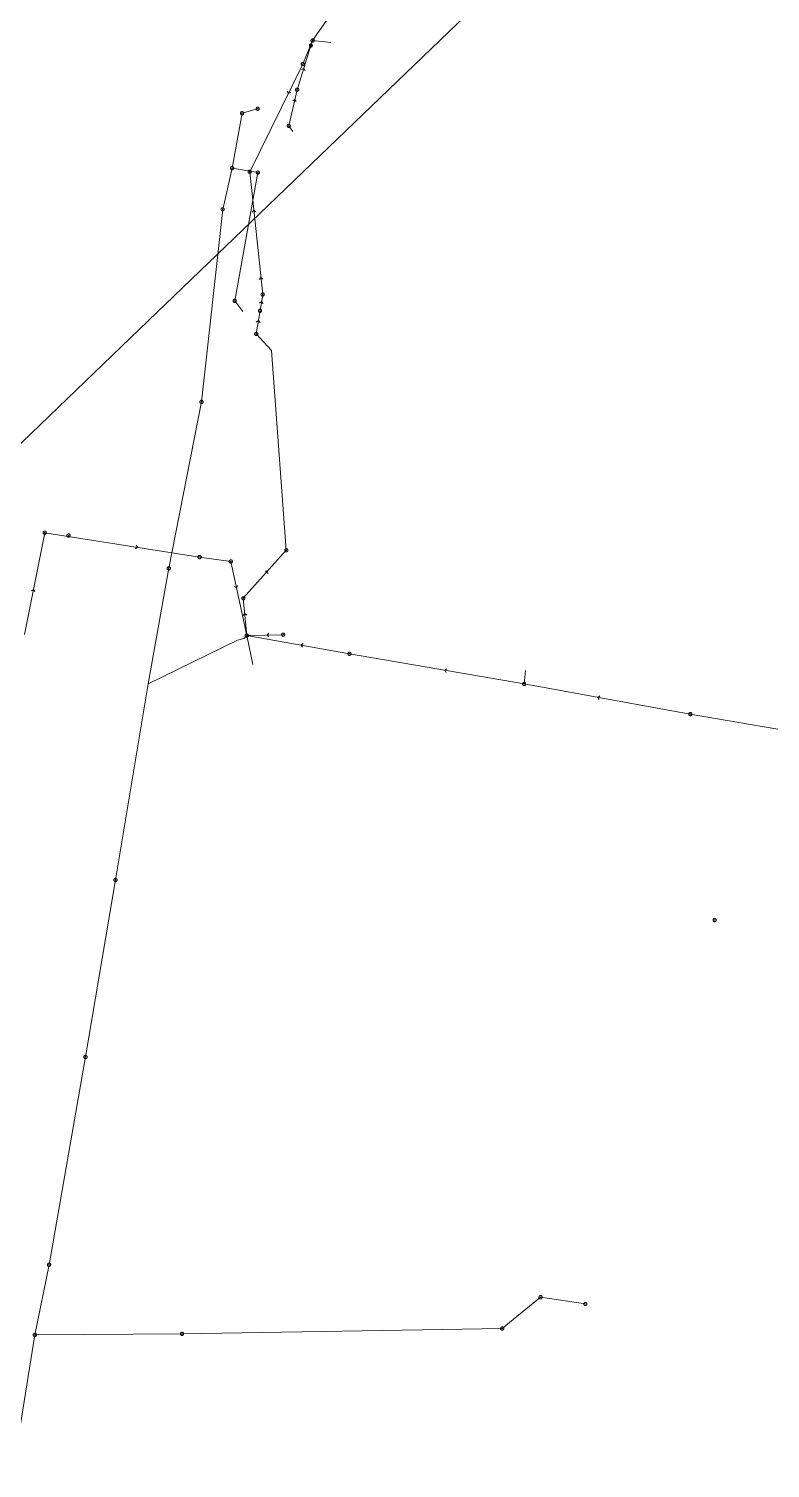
# Model space of a CAD drawing. Header units: metres. Extents: x 25504150 to 25508618, y 6694193 to 6702753.
# Drawn here: x 25505330.6 to 25505541.9, y 6696057.3 to 6696467.4 of the extents above; entities that cross this region are included whole.
import ezdxf

# ---------------------------------------------------------------- set-up
doc = ezdxf.new("R2010")
doc.units = ezdxf.units.M
for name, pattern in [('Sewer_node', [0]), ('Viemariputket', [0]), ('Viemarivarusteet', [0])]:
    doc.linetypes.add(name, pattern=pattern)
for name, color, linetype, lineweight in [('Sewer_node', 7, 'Sewer_node', 0), ('Viemariputket', 7, 'Viemariputket', 0), ('Viemarivarusteet', 7, 'Viemarivarusteet', 0)]:
    doc.layers.add(name, color=color, linetype=linetype, lineweight=lineweight)

msp = doc.modelspace()

# ---------------------------------------------------------------- linework, layer by layer
at = {"layer": 'Sewer_node', "color": 46, "linetype": 'Continuous', "true_color": 0x7f5f00, "flags": 128}
for points, elevation in [([(25505411.94, 6696464.1), (25505411.93, 6696464.17), (25505411.92, 6696464.24), (25505411.89, 6696464.31), (25505411.85, 6696464.37), (25505411.81, 6696464.43), (25505411.75, 6696464.47), (25505411.69, 6696464.51), (25505411.62, 6696464.54), (25505411.55, 6696464.55), (25505411.48, 6696464.56), (25505411.41, 6696464.55), (25505411.34, 6696464.54), (25505411.27, 6696464.51), (25505411.21, 6696464.47), (25505411.15, 6696464.43), (25505411.11, 6696464.37), (25505411.07, 6696464.31), (25505411.04, 6696464.24), (25505411.03, 6696464.17), (25505411.02, 6696464.1), (25505411.03, 6696464.03), (25505411.04, 6696463.96), (25505411.07, 6696463.89), (25505411.11, 6696463.83), (25505411.15, 6696463.77), (25505411.21, 6696463.73), (25505411.27, 6696463.69), (25505411.34, 6696463.66), (25505411.41, 6696463.65), (25505411.48, 6696463.64), (25505411.55, 6696463.65), (25505411.62, 6696463.66), (25505411.69, 6696463.69), (25505411.75, 6696463.73), (25505411.81, 6696463.77), (25505411.85, 6696463.83), (25505411.89, 6696463.89), (25505411.92, 6696463.96), (25505411.93, 6696464.03)], 35.88), ([(25505409.17, 6696457.39), (25505409.16, 6696457.46), (25505409.15, 6696457.53), (25505409.12, 6696457.6), (25505409.08, 6696457.66), (25505409.04, 6696457.72), (25505408.98, 6696457.76), (25505408.92, 6696457.8), (25505408.85, 6696457.83), (25505408.78, 6696457.84), (25505408.71, 6696457.85), (25505408.64, 6696457.84), (25505408.57, 6696457.83), (25505408.5, 6696457.8), (25505408.44, 6696457.76), (25505408.38, 6696457.72), (25505408.34, 6696457.66), (25505408.3, 6696457.6), (25505408.27, 6696457.53), (25505408.26, 6696457.46), (25505408.25, 6696457.39), (25505408.26, 6696457.32), (25505408.27, 6696457.25), (25505408.3, 6696457.18), (25505408.34, 6696457.12), (25505408.38, 6696457.06), (25505408.44, 6696457.02), (25505408.5, 6696456.98), (25505408.57, 6696456.95), (25505408.64, 6696456.94), (25505408.71, 6696456.93), (25505408.78, 6696456.94), (25505408.85, 6696456.95), (25505408.92, 6696456.98), (25505408.98, 6696457.02), (25505409.04, 6696457.06), (25505409.08, 6696457.12), (25505409.12, 6696457.18), (25505409.15, 6696457.25), (25505409.16, 6696457.32)], 36.11), ([(25505407.53, 6696450.05), (25505407.52, 6696450.12), (25505407.51, 6696450.19), (25505407.48, 6696450.26), (25505407.44, 6696450.32), (25505407.4, 6696450.38), (25505407.34, 6696450.42), (25505407.28, 6696450.46), (25505407.21, 6696450.49), (25505407.14, 6696450.5), (25505407.07, 6696450.51), (25505407, 6696450.5), (25505406.93, 6696450.49), (25505406.86, 6696450.46), (25505406.8, 6696450.42), (25505406.74, 6696450.38), (25505406.7, 6696450.32), (25505406.66, 6696450.26), (25505406.63, 6696450.19), (25505406.62, 6696450.12), (25505406.61, 6696450.05), (25505406.62, 6696449.98), (25505406.63, 6696449.91), (25505406.66, 6696449.84), (25505406.7, 6696449.78), (25505406.74, 6696449.72), (25505406.8, 6696449.68), (25505406.86, 6696449.64), (25505406.93, 6696449.61), (25505407, 6696449.6), (25505407.07, 6696449.59), (25505407.14, 6696449.6), (25505407.21, 6696449.61), (25505407.28, 6696449.64), (25505407.34, 6696449.68), (25505407.4, 6696449.72), (25505407.44, 6696449.78), (25505407.48, 6696449.84), (25505407.51, 6696449.91), (25505407.52, 6696449.98)], 36.96), ([(25505405.15, 6696439.79), (25505405.14, 6696439.86), (25505405.13, 6696439.93), (25505405.1, 6696440), (25505405.06, 6696440.06), (25505405.02, 6696440.12), (25505404.96, 6696440.16), (25505404.9, 6696440.2), (25505404.83, 6696440.23), (25505404.76, 6696440.24), (25505404.69, 6696440.25), (25505404.62, 6696440.24), (25505404.55, 6696440.23), (25505404.48, 6696440.2), (25505404.42, 6696440.16), (25505404.36, 6696440.12), (25505404.32, 6696440.06), (25505404.28, 6696440), (25505404.25, 6696439.93), (25505404.24, 6696439.86), (25505404.23, 6696439.79), (25505404.24, 6696439.72), (25505404.25, 6696439.65), (25505404.28, 6696439.58), (25505404.32, 6696439.52), (25505404.36, 6696439.46), (25505404.42, 6696439.42), (25505404.48, 6696439.38), (25505404.55, 6696439.35), (25505404.62, 6696439.34), (25505404.69, 6696439.33), (25505404.76, 6696439.34), (25505404.83, 6696439.35), (25505404.9, 6696439.38), (25505404.96, 6696439.42), (25505405.02, 6696439.46), (25505405.06, 6696439.52), (25505405.1, 6696439.58), (25505405.13, 6696439.65), (25505405.14, 6696439.72)], 37.01), ([(25505394.01, 6696426.71), (25505394, 6696426.78), (25505393.99, 6696426.85), (25505393.96, 6696426.92), (25505393.92, 6696426.98), (25505393.88, 6696427.04), (25505393.82, 6696427.08), (25505393.76, 6696427.12), (25505393.69, 6696427.15), (25505393.62, 6696427.16), (25505393.55, 6696427.17), (25505393.48, 6696427.16), (25505393.41, 6696427.15), (25505393.34, 6696427.12), (25505393.28, 6696427.08), (25505393.22, 6696427.04), (25505393.18, 6696426.98), (25505393.14, 6696426.92), (25505393.11, 6696426.85), (25505393.1, 6696426.78), (25505393.09, 6696426.71), (25505393.1, 6696426.64), (25505393.11, 6696426.57), (25505393.14, 6696426.5), (25505393.18, 6696426.44), (25505393.22, 6696426.38), (25505393.28, 6696426.34), (25505393.34, 6696426.3), (25505393.41, 6696426.27), (25505393.48, 6696426.26), (25505393.55, 6696426.25), (25505393.62, 6696426.26), (25505393.69, 6696426.27), (25505393.76, 6696426.3), (25505393.82, 6696426.34), (25505393.88, 6696426.38), (25505393.92, 6696426.44), (25505393.96, 6696426.5), (25505393.99, 6696426.57), (25505394, 6696426.64)], 36.67), ([(25505397.72, 6696391.74), (25505397.71, 6696391.81), (25505397.7, 6696391.88), (25505397.67, 6696391.95), (25505397.63, 6696392.01), (25505397.59, 6696392.07), (25505397.53, 6696392.11), (25505397.47, 6696392.15), (25505397.4, 6696392.18), (25505397.33, 6696392.19), (25505397.26, 6696392.2), (25505397.19, 6696392.19), (25505397.12, 6696392.18), (25505397.05, 6696392.15), (25505396.99, 6696392.11), (25505396.93, 6696392.07), (25505396.89, 6696392.01), (25505396.85, 6696391.95), (25505396.82, 6696391.88), (25505396.81, 6696391.81), (25505396.8, 6696391.74), (25505396.81, 6696391.67), (25505396.82, 6696391.6), (25505396.85, 6696391.53), (25505396.89, 6696391.47), (25505396.93, 6696391.41), (25505396.99, 6696391.37), (25505397.05, 6696391.33), (25505397.12, 6696391.3), (25505397.19, 6696391.29), (25505397.26, 6696391.28), (25505397.33, 6696391.29), (25505397.4, 6696391.3), (25505397.47, 6696391.33), (25505397.53, 6696391.37), (25505397.59, 6696391.41), (25505397.63, 6696391.47), (25505397.67, 6696391.53), (25505397.7, 6696391.6), (25505397.71, 6696391.67)], 36.97), ([(25505396.95, 6696387.07), (25505396.94, 6696387.14), (25505396.93, 6696387.21), (25505396.9, 6696387.28), (25505396.86, 6696387.34), (25505396.82, 6696387.4), (25505396.76, 6696387.44), (25505396.7, 6696387.48), (25505396.63, 6696387.51), (25505396.56, 6696387.52), (25505396.49, 6696387.53), (25505396.42, 6696387.52), (25505396.35, 6696387.51), (25505396.28, 6696387.48), (25505396.22, 6696387.44), (25505396.16, 6696387.4), (25505396.12, 6696387.34), (25505396.08, 6696387.28), (25505396.05, 6696387.21), (25505396.04, 6696387.14), (25505396.03, 6696387.07), (25505396.04, 6696387), (25505396.05, 6696386.93), (25505396.08, 6696386.86), (25505396.12, 6696386.8), (25505396.16, 6696386.74), (25505396.22, 6696386.7), (25505396.28, 6696386.66), (25505396.35, 6696386.63), (25505396.42, 6696386.62), (25505396.49, 6696386.61), (25505396.56, 6696386.62), (25505396.63, 6696386.63), (25505396.7, 6696386.66), (25505396.76, 6696386.7), (25505396.82, 6696386.74), (25505396.86, 6696386.8), (25505396.9, 6696386.86), (25505396.93, 6696386.93), (25505396.94, 6696387)], 36.72), ([(25505395.87, 6696380.49), (25505395.86, 6696380.56), (25505395.85, 6696380.63), (25505395.82, 6696380.7), (25505395.78, 6696380.76), (25505395.74, 6696380.82), (25505395.68, 6696380.86), (25505395.62, 6696380.9), (25505395.55, 6696380.93), (25505395.48, 6696380.94), (25505395.41, 6696380.95), (25505395.34, 6696380.94), (25505395.27, 6696380.93), (25505395.2, 6696380.9), (25505395.14, 6696380.86), (25505395.08, 6696380.82), (25505395.04, 6696380.76), (25505395, 6696380.7), (25505394.97, 6696380.63), (25505394.96, 6696380.56), (25505394.95, 6696380.49), (25505394.96, 6696380.42), (25505394.97, 6696380.35), (25505395, 6696380.28), (25505395.04, 6696380.22), (25505395.08, 6696380.16), (25505395.14, 6696380.12), (25505395.2, 6696380.08), (25505395.27, 6696380.05), (25505395.34, 6696380.04), (25505395.41, 6696380.03), (25505395.48, 6696380.04), (25505395.55, 6696380.05), (25505395.62, 6696380.08), (25505395.68, 6696380.12), (25505395.74, 6696380.16), (25505395.78, 6696380.22), (25505395.82, 6696380.28), (25505395.85, 6696380.35), (25505395.86, 6696380.42)], 36.32), ([(25505335.59, 6696323.85), (25505335.58, 6696323.92), (25505335.57, 6696323.99), (25505335.54, 6696324.06), (25505335.5, 6696324.12), (25505335.46, 6696324.18), (25505335.4, 6696324.22), (25505335.34, 6696324.26), (25505335.27, 6696324.29), (25505335.2, 6696324.3), (25505335.13, 6696324.31), (25505335.06, 6696324.3), (25505334.99, 6696324.29), (25505334.92, 6696324.26), (25505334.86, 6696324.22), (25505334.8, 6696324.18), (25505334.76, 6696324.12), (25505334.72, 6696324.06), (25505334.69, 6696323.99), (25505334.68, 6696323.92), (25505334.67, 6696323.85), (25505334.68, 6696323.78), (25505334.69, 6696323.71), (25505334.72, 6696323.64), (25505334.76, 6696323.58), (25505334.8, 6696323.52), (25505334.86, 6696323.48), (25505334.92, 6696323.44), (25505334.99, 6696323.41), (25505335.06, 6696323.4), (25505335.13, 6696323.39), (25505335.2, 6696323.4), (25505335.27, 6696323.41), (25505335.34, 6696323.44), (25505335.4, 6696323.48), (25505335.46, 6696323.52), (25505335.5, 6696323.58), (25505335.54, 6696323.64), (25505335.57, 6696323.71), (25505335.58, 6696323.78)], 39.71), ([(25505379.73, 6696316.92), (25505379.72, 6696316.99), (25505379.71, 6696317.07), (25505379.68, 6696317.13), (25505379.64, 6696317.2), (25505379.59, 6696317.25), (25505379.54, 6696317.3), (25505379.47, 6696317.34), (25505379.41, 6696317.37), (25505379.33, 6696317.38), (25505379.26, 6696317.39), (25505379.19, 6696317.38), (25505379.11, 6696317.37), (25505379.05, 6696317.34), (25505378.98, 6696317.3), (25505378.93, 6696317.25), (25505378.88, 6696317.2), (25505378.84, 6696317.13), (25505378.81, 6696317.07), (25505378.8, 6696316.99), (25505378.79, 6696316.92), (25505378.8, 6696316.85), (25505378.81, 6696316.77), (25505378.84, 6696316.71), (25505378.88, 6696316.64), (25505378.93, 6696316.59), (25505378.98, 6696316.54), (25505379.05, 6696316.5), (25505379.11, 6696316.47), (25505379.19, 6696316.46), (25505379.26, 6696316.45), (25505379.33, 6696316.46), (25505379.41, 6696316.47), (25505379.47, 6696316.5), (25505379.54, 6696316.54), (25505379.59, 6696316.59), (25505379.64, 6696316.64), (25505379.68, 6696316.71), (25505379.71, 6696316.77), (25505379.72, 6696316.85)], 34.92), ([(25505404.45, 6696318.86), (25505404.44, 6696318.93), (25505404.43, 6696319), (25505404.4, 6696319.07), (25505404.36, 6696319.13), (25505404.32, 6696319.19), (25505404.26, 6696319.23), (25505404.2, 6696319.27), (25505404.13, 6696319.3), (25505404.06, 6696319.31), (25505403.99, 6696319.32), (25505403.92, 6696319.31), (25505403.85, 6696319.3), (25505403.78, 6696319.27), (25505403.72, 6696319.23), (25505403.66, 6696319.19), (25505403.62, 6696319.13), (25505403.58, 6696319.07), (25505403.55, 6696319), (25505403.54, 6696318.93), (25505403.53, 6696318.86), (25505403.54, 6696318.79), (25505403.55, 6696318.72), (25505403.58, 6696318.65), (25505403.62, 6696318.59), (25505403.66, 6696318.53), (25505403.72, 6696318.49), (25505403.78, 6696318.45), (25505403.85, 6696318.42), (25505403.92, 6696318.41), (25505403.99, 6696318.4), (25505404.06, 6696318.41), (25505404.13, 6696318.42), (25505404.2, 6696318.45), (25505404.26, 6696318.49), (25505404.32, 6696318.53), (25505404.36, 6696318.59), (25505404.4, 6696318.65), (25505404.43, 6696318.72), (25505404.44, 6696318.79)], 35.06), ([(25505388.64, 6696315.66), (25505388.63, 6696315.73), (25505388.62, 6696315.8), (25505388.59, 6696315.87), (25505388.55, 6696315.93), (25505388.51, 6696315.99), (25505388.45, 6696316.03), (25505388.39, 6696316.07), (25505388.32, 6696316.1), (25505388.25, 6696316.11), (25505388.18, 6696316.12), (25505388.11, 6696316.11), (25505388.04, 6696316.1), (25505387.97, 6696316.07), (25505387.91, 6696316.03), (25505387.85, 6696315.99), (25505387.81, 6696315.93), (25505387.77, 6696315.87), (25505387.74, 6696315.8), (25505387.73, 6696315.73), (25505387.72, 6696315.66), (25505387.73, 6696315.59), (25505387.74, 6696315.52), (25505387.77, 6696315.45), (25505387.81, 6696315.39), (25505387.85, 6696315.33), (25505387.91, 6696315.29), (25505387.97, 6696315.25), (25505388.04, 6696315.22), (25505388.11, 6696315.21), (25505388.18, 6696315.2), (25505388.25, 6696315.21), (25505388.32, 6696315.22), (25505388.39, 6696315.25), (25505388.45, 6696315.29), (25505388.51, 6696315.33), (25505388.55, 6696315.39), (25505388.59, 6696315.45), (25505388.62, 6696315.52), (25505388.63, 6696315.59)], 35.16), ([(25505392.19, 6696305.19), (25505392.18, 6696305.26), (25505392.17, 6696305.33), (25505392.14, 6696305.4), (25505392.1, 6696305.46), (25505392.06, 6696305.52), (25505392, 6696305.56), (25505391.94, 6696305.6), (25505391.87, 6696305.63), (25505391.8, 6696305.64), (25505391.73, 6696305.65), (25505391.66, 6696305.64), (25505391.59, 6696305.63), (25505391.52, 6696305.6), (25505391.46, 6696305.56), (25505391.4, 6696305.52), (25505391.36, 6696305.46), (25505391.32, 6696305.4), (25505391.29, 6696305.33), (25505391.28, 6696305.26), (25505391.27, 6696305.19), (25505391.28, 6696305.12), (25505391.29, 6696305.05), (25505391.32, 6696304.98), (25505391.36, 6696304.92), (25505391.4, 6696304.86), (25505391.46, 6696304.82), (25505391.52, 6696304.78), (25505391.59, 6696304.75), (25505391.66, 6696304.74), (25505391.73, 6696304.73), (25505391.8, 6696304.74), (25505391.87, 6696304.75), (25505391.94, 6696304.78), (25505392, 6696304.82), (25505392.06, 6696304.86), (25505392.1, 6696304.92), (25505392.14, 6696304.98), (25505392.17, 6696305.05), (25505392.18, 6696305.12)], 34.57), ([(25505393.17, 6696294.57), (25505393.16, 6696294.64), (25505393.15, 6696294.71), (25505393.12, 6696294.78), (25505393.08, 6696294.84), (25505393.04, 6696294.9), (25505392.98, 6696294.94), (25505392.92, 6696294.98), (25505392.85, 6696295.01), (25505392.78, 6696295.02), (25505392.71, 6696295.03), (25505392.64, 6696295.02), (25505392.57, 6696295.01), (25505392.5, 6696294.98), (25505392.44, 6696294.94), (25505392.38, 6696294.9), (25505392.34, 6696294.84), (25505392.3, 6696294.78), (25505392.27, 6696294.71), (25505392.26, 6696294.64), (25505392.25, 6696294.57), (25505392.26, 6696294.5), (25505392.27, 6696294.43), (25505392.3, 6696294.36), (25505392.34, 6696294.3), (25505392.38, 6696294.24), (25505392.44, 6696294.2), (25505392.5, 6696294.16), (25505392.57, 6696294.13), (25505392.64, 6696294.12), (25505392.71, 6696294.11), (25505392.78, 6696294.12), (25505392.85, 6696294.13), (25505392.92, 6696294.16), (25505392.98, 6696294.2), (25505393.04, 6696294.24), (25505393.08, 6696294.3), (25505393.12, 6696294.36), (25505393.15, 6696294.43), (25505393.16, 6696294.5)], 35.14), ([(25505403.55, 6696294.8), (25505403.54, 6696294.87), (25505403.53, 6696294.94), (25505403.5, 6696295.01), (25505403.46, 6696295.07), (25505403.42, 6696295.13), (25505403.36, 6696295.17), (25505403.3, 6696295.21), (25505403.23, 6696295.24), (25505403.16, 6696295.25), (25505403.09, 6696295.26), (25505403.02, 6696295.25), (25505402.95, 6696295.24), (25505402.88, 6696295.21), (25505402.82, 6696295.17), (25505402.76, 6696295.13), (25505402.72, 6696295.07), (25505402.68, 6696295.01), (25505402.65, 6696294.94), (25505402.64, 6696294.87), (25505402.63, 6696294.8), (25505402.64, 6696294.73), (25505402.65, 6696294.66), (25505402.68, 6696294.59), (25505402.72, 6696294.53), (25505402.76, 6696294.47), (25505402.82, 6696294.43), (25505402.88, 6696294.39), (25505402.95, 6696294.36), (25505403.02, 6696294.35), (25505403.09, 6696294.34), (25505403.16, 6696294.35), (25505403.23, 6696294.36), (25505403.3, 6696294.39), (25505403.36, 6696294.43), (25505403.42, 6696294.47), (25505403.46, 6696294.53), (25505403.5, 6696294.59), (25505403.53, 6696294.66), (25505403.54, 6696294.73)], 35.04), ([(25505422.45, 6696289.36), (25505422.44, 6696289.43), (25505422.43, 6696289.5), (25505422.4, 6696289.57), (25505422.36, 6696289.63), (25505422.32, 6696289.69), (25505422.26, 6696289.73), (25505422.2, 6696289.77), (25505422.13, 6696289.8), (25505422.06, 6696289.81), (25505421.99, 6696289.82), (25505421.92, 6696289.81), (25505421.85, 6696289.8), (25505421.78, 6696289.77), (25505421.72, 6696289.73), (25505421.66, 6696289.69), (25505421.62, 6696289.63), (25505421.58, 6696289.57), (25505421.55, 6696289.5), (25505421.54, 6696289.43), (25505421.53, 6696289.36), (25505421.54, 6696289.29), (25505421.55, 6696289.22), (25505421.58, 6696289.15), (25505421.62, 6696289.09), (25505421.66, 6696289.03), (25505421.72, 6696288.99), (25505421.78, 6696288.95), (25505421.85, 6696288.92), (25505421.92, 6696288.91), (25505421.99, 6696288.9), (25505422.06, 6696288.91), (25505422.13, 6696288.92), (25505422.2, 6696288.95), (25505422.26, 6696288.99), (25505422.32, 6696289.03), (25505422.36, 6696289.09), (25505422.4, 6696289.15), (25505422.43, 6696289.22), (25505422.44, 6696289.29)], 35.54), ([(25505472.21, 6696280.77), (25505472.2, 6696280.84), (25505472.19, 6696280.91), (25505472.16, 6696280.98), (25505472.12, 6696281.04), (25505472.08, 6696281.1), (25505472.02, 6696281.14), (25505471.96, 6696281.18), (25505471.89, 6696281.21), (25505471.82, 6696281.22), (25505471.75, 6696281.23), (25505471.68, 6696281.22), (25505471.61, 6696281.21), (25505471.54, 6696281.18), (25505471.48, 6696281.14), (25505471.42, 6696281.1), (25505471.38, 6696281.04), (25505471.34, 6696280.98), (25505471.31, 6696280.91), (25505471.3, 6696280.84), (25505471.29, 6696280.77), (25505471.3, 6696280.7), (25505471.31, 6696280.63), (25505471.34, 6696280.56), (25505471.38, 6696280.5), (25505471.42, 6696280.44), (25505471.48, 6696280.4), (25505471.54, 6696280.36), (25505471.61, 6696280.33), (25505471.68, 6696280.32), (25505471.75, 6696280.31), (25505471.82, 6696280.32), (25505471.89, 6696280.33), (25505471.96, 6696280.36), (25505472.02, 6696280.4), (25505472.08, 6696280.44), (25505472.12, 6696280.5), (25505472.16, 6696280.56), (25505472.19, 6696280.63), (25505472.2, 6696280.7)], 36), ([(25505519.58, 6696272.18), (25505519.57, 6696272.25), (25505519.56, 6696272.32), (25505519.53, 6696272.39), (25505519.49, 6696272.45), (25505519.45, 6696272.51), (25505519.39, 6696272.55), (25505519.33, 6696272.59), (25505519.26, 6696272.62), (25505519.19, 6696272.63), (25505519.12, 6696272.64), (25505519.05, 6696272.63), (25505518.98, 6696272.62), (25505518.91, 6696272.59), (25505518.85, 6696272.55), (25505518.79, 6696272.51), (25505518.75, 6696272.45), (25505518.71, 6696272.39), (25505518.68, 6696272.32), (25505518.67, 6696272.25), (25505518.66, 6696272.18), (25505518.67, 6696272.11), (25505518.68, 6696272.04), (25505518.71, 6696271.97), (25505518.75, 6696271.91), (25505518.79, 6696271.85), (25505518.85, 6696271.81), (25505518.91, 6696271.77), (25505518.98, 6696271.74), (25505519.05, 6696271.73), (25505519.12, 6696271.72), (25505519.19, 6696271.73), (25505519.26, 6696271.74), (25505519.33, 6696271.77), (25505519.39, 6696271.81), (25505519.45, 6696271.85), (25505519.49, 6696271.91), (25505519.53, 6696271.97), (25505519.56, 6696272.04), (25505519.57, 6696272.11)], 34.91), ([(25505526.51, 6696213.49), (25505526.5, 6696213.56), (25505526.49, 6696213.63), (25505526.46, 6696213.7), (25505526.42, 6696213.76), (25505526.38, 6696213.82), (25505526.32, 6696213.86), (25505526.26, 6696213.9), (25505526.19, 6696213.93), (25505526.12, 6696213.94), (25505526.05, 6696213.95), (25505525.98, 6696213.94), (25505525.91, 6696213.93), (25505525.84, 6696213.9), (25505525.78, 6696213.86), (25505525.72, 6696213.82), (25505525.68, 6696213.76), (25505525.64, 6696213.7), (25505525.61, 6696213.63), (25505525.6, 6696213.56), (25505525.59, 6696213.49), (25505525.6, 6696213.42), (25505525.61, 6696213.35), (25505525.64, 6696213.28), (25505525.68, 6696213.22), (25505525.72, 6696213.16), (25505525.78, 6696213.12), (25505525.84, 6696213.08), (25505525.91, 6696213.05), (25505525.98, 6696213.04), (25505526.05, 6696213.03), (25505526.12, 6696213.04), (25505526.19, 6696213.05), (25505526.26, 6696213.08), (25505526.32, 6696213.12), (25505526.38, 6696213.16), (25505526.42, 6696213.22), (25505526.46, 6696213.28), (25505526.49, 6696213.35), (25505526.5, 6696213.42)], 34.49)]:
    msp.add_lwpolyline(points, close=True, dxfattribs=dict(at, elevation=elevation))
for points in [[(25505409.35, 6696455.5), (25505408.98, 6696456.16), (25505408.33, 6696455.81)], [(25505404.3, 6696449.7), (25505404.56, 6696449), (25505405.26, 6696449.25)], [(25505406.84, 6696446.68), (25505406.43, 6696447.31), (25505405.81, 6696446.91)], [(25505395.31, 6696415.3), (25505394.71, 6696415.75), (25505394.26, 6696415.17)], [(25505397.34, 6696396.12), (25505396.75, 6696396.58), (25505396.29, 6696395.99)], [(25505397.38, 6696389.13), (25505396.93, 6696389.73), (25505396.33, 6696389.29)], [(25505396.49, 6696383.73), (25505396.04, 6696384.32), (25505395.44, 6696383.88)], [(25505361.01, 6696319.24), (25505361.6, 6696319.7), (25505361.15, 6696320.29)], [(25505398.73, 6696312.18), (25505398.67, 6696312.93), (25505397.93, 6696312.88)], [(25505332.36, 6696307.07), (25505331.93, 6696307.68), (25505331.32, 6696307.26)], [(25505389.14, 6696308.58), (25505389.78, 6696308.19), (25505390.18, 6696308.82)], [(25505392.72, 6696300.36), (25505392.13, 6696300.82), (25505391.67, 6696300.25)], [(25505399.01, 6696295.25), (25505398.5, 6696294.7), (25505399.05, 6696294.19)], [(25505408.81, 6696292.26), (25505408.2, 6696291.82), (25505408.64, 6696291.21)], [(25505449.74, 6696285.12), (25505449.14, 6696284.67), (25505449.58, 6696284.07)], [(25505493.33, 6696277.41), (25505492.72, 6696276.96), (25505493.15, 6696276.36)]]:
    msp.add_lwpolyline(points, dxfattribs=at)
at = {"layer": 'Sewer_node', "color": 252, "linetype": 'Continuous', "lineweight": 9, "true_color": 0x848484, "flags": 128}
for points, elevation in [([(25505396.28, 6696444.65), (25505396.27, 6696444.72), (25505396.26, 6696444.79), (25505396.23, 6696444.86), (25505396.19, 6696444.92), (25505396.15, 6696444.98), (25505396.09, 6696445.02), (25505396.03, 6696445.06), (25505395.96, 6696445.09), (25505395.89, 6696445.1), (25505395.82, 6696445.11), (25505395.75, 6696445.1), (25505395.68, 6696445.09), (25505395.61, 6696445.06), (25505395.55, 6696445.02), (25505395.49, 6696444.98), (25505395.45, 6696444.92), (25505395.41, 6696444.86), (25505395.38, 6696444.79), (25505395.37, 6696444.72), (25505395.36, 6696444.65), (25505395.37, 6696444.58), (25505395.38, 6696444.51), (25505395.41, 6696444.44), (25505395.45, 6696444.38), (25505395.49, 6696444.32), (25505395.55, 6696444.28), (25505395.61, 6696444.24), (25505395.68, 6696444.21), (25505395.75, 6696444.2), (25505395.82, 6696444.19), (25505395.89, 6696444.2), (25505395.96, 6696444.21), (25505396.03, 6696444.24), (25505396.09, 6696444.28), (25505396.15, 6696444.32), (25505396.19, 6696444.38), (25505396.23, 6696444.44), (25505396.26, 6696444.51), (25505396.27, 6696444.58)], 35.69), ([(25505389.74, 6696389.92), (25505389.73, 6696389.99), (25505389.72, 6696390.06), (25505389.69, 6696390.13), (25505389.65, 6696390.19), (25505389.61, 6696390.25), (25505389.55, 6696390.29), (25505389.49, 6696390.33), (25505389.42, 6696390.36), (25505389.35, 6696390.37), (25505389.28, 6696390.38), (25505389.21, 6696390.37), (25505389.14, 6696390.36), (25505389.07, 6696390.33), (25505389.01, 6696390.29), (25505388.95, 6696390.25), (25505388.91, 6696390.19), (25505388.87, 6696390.13), (25505388.84, 6696390.06), (25505388.83, 6696389.99), (25505388.82, 6696389.92), (25505388.83, 6696389.85), (25505388.84, 6696389.78), (25505388.87, 6696389.71), (25505388.91, 6696389.65), (25505388.95, 6696389.59), (25505389.01, 6696389.55), (25505389.07, 6696389.51), (25505389.14, 6696389.48), (25505389.21, 6696389.47), (25505389.28, 6696389.46), (25505389.35, 6696389.47), (25505389.42, 6696389.48), (25505389.49, 6696389.51), (25505389.55, 6696389.55), (25505389.61, 6696389.59), (25505389.65, 6696389.65), (25505389.69, 6696389.71), (25505389.72, 6696389.78), (25505389.73, 6696389.85)], 35.22), ([(25505370.96, 6696313.72), (25505370.95, 6696313.79), (25505370.94, 6696313.86), (25505370.91, 6696313.93), (25505370.87, 6696313.99), (25505370.83, 6696314.05), (25505370.77, 6696314.09), (25505370.71, 6696314.13), (25505370.64, 6696314.16), (25505370.57, 6696314.17), (25505370.5, 6696314.18), (25505370.43, 6696314.17), (25505370.36, 6696314.16), (25505370.29, 6696314.13), (25505370.23, 6696314.09), (25505370.17, 6696314.05), (25505370.13, 6696313.99), (25505370.09, 6696313.93), (25505370.06, 6696313.86), (25505370.05, 6696313.79), (25505370.04, 6696313.72), (25505370.05, 6696313.65), (25505370.06, 6696313.58), (25505370.09, 6696313.51), (25505370.13, 6696313.45), (25505370.17, 6696313.39), (25505370.23, 6696313.35), (25505370.29, 6696313.31), (25505370.36, 6696313.28), (25505370.43, 6696313.27), (25505370.5, 6696313.26), (25505370.57, 6696313.27), (25505370.64, 6696313.28), (25505370.71, 6696313.31), (25505370.77, 6696313.35), (25505370.83, 6696313.39), (25505370.87, 6696313.45), (25505370.91, 6696313.51), (25505370.94, 6696313.58), (25505370.95, 6696313.65)], 31.68), ([(25505476.93, 6696106.05), (25505476.92, 6696106.12), (25505476.91, 6696106.2), (25505476.88, 6696106.26), (25505476.84, 6696106.33), (25505476.79, 6696106.38), (25505476.74, 6696106.43), (25505476.67, 6696106.47), (25505476.61, 6696106.5), (25505476.53, 6696106.51), (25505476.46, 6696106.52), (25505476.39, 6696106.51), (25505476.31, 6696106.5), (25505476.25, 6696106.47), (25505476.18, 6696106.43), (25505476.13, 6696106.38), (25505476.08, 6696106.33), (25505476.04, 6696106.26), (25505476.01, 6696106.2), (25505476, 6696106.12), (25505475.99, 6696106.05), (25505476, 6696105.98), (25505476.01, 6696105.9), (25505476.04, 6696105.84), (25505476.08, 6696105.77), (25505476.13, 6696105.72), (25505476.18, 6696105.67), (25505476.25, 6696105.63), (25505476.31, 6696105.6), (25505476.39, 6696105.59), (25505476.46, 6696105.58), (25505476.53, 6696105.59), (25505476.61, 6696105.6), (25505476.67, 6696105.63), (25505476.74, 6696105.67), (25505476.79, 6696105.72), (25505476.84, 6696105.77), (25505476.88, 6696105.84), (25505476.91, 6696105.9), (25505476.92, 6696105.98)], 34.51), ([(25505489.67, 6696104.12), (25505489.66, 6696104.19), (25505489.65, 6696104.26), (25505489.62, 6696104.33), (25505489.58, 6696104.39), (25505489.54, 6696104.45), (25505489.48, 6696104.49), (25505489.42, 6696104.53), (25505489.35, 6696104.56), (25505489.28, 6696104.57), (25505489.21, 6696104.58), (25505489.14, 6696104.57), (25505489.07, 6696104.56), (25505489, 6696104.53), (25505488.94, 6696104.49), (25505488.88, 6696104.45), (25505488.84, 6696104.39), (25505488.8, 6696104.33), (25505488.77, 6696104.26), (25505488.76, 6696104.19), (25505488.75, 6696104.12), (25505488.76, 6696104.05), (25505488.77, 6696103.98), (25505488.8, 6696103.91), (25505488.84, 6696103.85), (25505488.88, 6696103.79), (25505488.94, 6696103.75), (25505489, 6696103.71), (25505489.07, 6696103.68), (25505489.14, 6696103.67), (25505489.21, 6696103.66), (25505489.28, 6696103.67), (25505489.35, 6696103.68), (25505489.42, 6696103.71), (25505489.48, 6696103.75), (25505489.54, 6696103.79), (25505489.58, 6696103.85), (25505489.62, 6696103.91), (25505489.65, 6696103.98), (25505489.66, 6696104.05)], 34.19), ([(25505332.78, 6696095.31), (25505332.77, 6696095.38), (25505332.76, 6696095.45), (25505332.73, 6696095.52), (25505332.69, 6696095.58), (25505332.65, 6696095.64), (25505332.59, 6696095.68), (25505332.53, 6696095.72), (25505332.46, 6696095.75), (25505332.39, 6696095.76), (25505332.32, 6696095.77), (25505332.25, 6696095.76), (25505332.18, 6696095.75), (25505332.11, 6696095.72), (25505332.05, 6696095.68), (25505331.99, 6696095.64), (25505331.95, 6696095.58), (25505331.91, 6696095.52), (25505331.88, 6696095.45), (25505331.87, 6696095.38), (25505331.86, 6696095.31), (25505331.87, 6696095.24), (25505331.88, 6696095.17), (25505331.91, 6696095.1), (25505331.95, 6696095.04), (25505331.99, 6696094.98), (25505332.05, 6696094.94), (25505332.11, 6696094.9), (25505332.18, 6696094.87), (25505332.25, 6696094.86), (25505332.32, 6696094.85), (25505332.39, 6696094.86), (25505332.46, 6696094.87), (25505332.53, 6696094.9), (25505332.59, 6696094.94), (25505332.65, 6696094.98), (25505332.69, 6696095.04), (25505332.73, 6696095.1), (25505332.76, 6696095.17), (25505332.77, 6696095.24)], 34.25), ([(25505374.71, 6696095.6), (25505374.7, 6696095.67), (25505374.69, 6696095.74), (25505374.66, 6696095.81), (25505374.62, 6696095.87), (25505374.58, 6696095.93), (25505374.52, 6696095.97), (25505374.46, 6696096.01), (25505374.39, 6696096.04), (25505374.32, 6696096.05), (25505374.25, 6696096.06), (25505374.18, 6696096.05), (25505374.11, 6696096.04), (25505374.04, 6696096.01), (25505373.98, 6696095.97), (25505373.92, 6696095.93), (25505373.88, 6696095.87), (25505373.84, 6696095.81), (25505373.81, 6696095.74), (25505373.8, 6696095.67), (25505373.79, 6696095.6), (25505373.8, 6696095.53), (25505373.81, 6696095.46), (25505373.84, 6696095.39), (25505373.88, 6696095.33), (25505373.92, 6696095.27), (25505373.98, 6696095.23), (25505374.04, 6696095.19), (25505374.11, 6696095.16), (25505374.18, 6696095.15), (25505374.25, 6696095.14), (25505374.32, 6696095.15), (25505374.39, 6696095.16), (25505374.46, 6696095.19), (25505374.52, 6696095.23), (25505374.58, 6696095.27), (25505374.62, 6696095.33), (25505374.66, 6696095.39), (25505374.69, 6696095.46), (25505374.7, 6696095.53)], 33.36)]:
    msp.add_lwpolyline(points, close=True, dxfattribs=dict(at, elevation=elevation))
for points in [[(25505391.84, 6696443.38), (25505391.83, 6696443.45), (25505391.82, 6696443.52), (25505391.79, 6696443.59), (25505391.75, 6696443.65), (25505391.71, 6696443.71), (25505391.65, 6696443.75), (25505391.59, 6696443.79), (25505391.52, 6696443.82), (25505391.45, 6696443.83), (25505391.38, 6696443.84), (25505391.31, 6696443.83), (25505391.24, 6696443.82), (25505391.17, 6696443.79), (25505391.11, 6696443.75), (25505391.05, 6696443.71), (25505391.01, 6696443.65), (25505390.97, 6696443.59), (25505390.94, 6696443.52), (25505390.93, 6696443.45), (25505390.92, 6696443.38), (25505390.93, 6696443.31), (25505390.94, 6696443.24), (25505390.97, 6696443.17), (25505391.01, 6696443.11), (25505391.05, 6696443.05), (25505391.11, 6696443.01), (25505391.17, 6696442.97), (25505391.24, 6696442.94), (25505391.31, 6696442.93), (25505391.38, 6696442.92), (25505391.45, 6696442.93), (25505391.52, 6696442.94), (25505391.59, 6696442.97), (25505391.65, 6696443.01), (25505391.71, 6696443.05), (25505391.75, 6696443.11), (25505391.79, 6696443.17), (25505391.82, 6696443.24), (25505391.83, 6696443.31)], [(25505389.01, 6696427.74), (25505389, 6696427.81), (25505388.99, 6696427.88), (25505388.96, 6696427.95), (25505388.92, 6696428.01), (25505388.88, 6696428.07), (25505388.82, 6696428.11), (25505388.76, 6696428.15), (25505388.69, 6696428.18), (25505388.62, 6696428.19), (25505388.55, 6696428.2), (25505388.48, 6696428.19), (25505388.41, 6696428.18), (25505388.34, 6696428.15), (25505388.28, 6696428.11), (25505388.22, 6696428.07), (25505388.18, 6696428.01), (25505388.14, 6696427.95), (25505388.11, 6696427.88), (25505388.1, 6696427.81), (25505388.09, 6696427.74), (25505388.1, 6696427.67), (25505388.11, 6696427.6), (25505388.14, 6696427.53), (25505388.18, 6696427.47), (25505388.22, 6696427.41), (25505388.28, 6696427.37), (25505388.34, 6696427.33), (25505388.41, 6696427.3), (25505388.48, 6696427.29), (25505388.55, 6696427.28), (25505388.62, 6696427.29), (25505388.69, 6696427.3), (25505388.76, 6696427.33), (25505388.82, 6696427.37), (25505388.88, 6696427.41), (25505388.92, 6696427.47), (25505388.96, 6696427.53), (25505388.99, 6696427.6), (25505389, 6696427.67)], [(25505396.33, 6696426.48), (25505396.32, 6696426.55), (25505396.31, 6696426.62), (25505396.28, 6696426.69), (25505396.24, 6696426.75), (25505396.2, 6696426.81), (25505396.14, 6696426.85), (25505396.08, 6696426.89), (25505396.01, 6696426.92), (25505395.94, 6696426.93), (25505395.87, 6696426.94), (25505395.8, 6696426.93), (25505395.73, 6696426.92), (25505395.66, 6696426.89), (25505395.6, 6696426.85), (25505395.54, 6696426.81), (25505395.5, 6696426.75), (25505395.46, 6696426.69), (25505395.43, 6696426.62), (25505395.42, 6696426.55), (25505395.41, 6696426.48), (25505395.42, 6696426.41), (25505395.43, 6696426.34), (25505395.46, 6696426.27), (25505395.5, 6696426.21), (25505395.54, 6696426.15), (25505395.6, 6696426.11), (25505395.66, 6696426.07), (25505395.73, 6696426.04), (25505395.8, 6696426.03), (25505395.87, 6696426.02), (25505395.94, 6696426.03), (25505396.01, 6696426.04), (25505396.08, 6696426.07), (25505396.14, 6696426.11), (25505396.2, 6696426.15), (25505396.24, 6696426.21), (25505396.28, 6696426.27), (25505396.31, 6696426.34), (25505396.32, 6696426.41)], [(25505386.31, 6696416), (25505386.3, 6696416.07), (25505386.29, 6696416.14), (25505386.26, 6696416.21), (25505386.22, 6696416.27), (25505386.18, 6696416.33), (25505386.12, 6696416.37), (25505386.06, 6696416.41), (25505385.99, 6696416.44), (25505385.92, 6696416.45), (25505385.85, 6696416.46), (25505385.78, 6696416.45), (25505385.71, 6696416.44), (25505385.64, 6696416.41), (25505385.58, 6696416.37), (25505385.52, 6696416.33), (25505385.48, 6696416.27), (25505385.44, 6696416.21), (25505385.41, 6696416.14), (25505385.4, 6696416.07), (25505385.39, 6696416), (25505385.4, 6696415.93), (25505385.41, 6696415.86), (25505385.44, 6696415.79), (25505385.48, 6696415.73), (25505385.52, 6696415.67), (25505385.58, 6696415.63), (25505385.64, 6696415.59), (25505385.71, 6696415.56), (25505385.78, 6696415.55), (25505385.85, 6696415.54), (25505385.92, 6696415.55), (25505385.99, 6696415.56), (25505386.06, 6696415.59), (25505386.12, 6696415.63), (25505386.18, 6696415.67), (25505386.22, 6696415.73), (25505386.26, 6696415.79), (25505386.29, 6696415.86), (25505386.3, 6696415.93)], [(25505380.28, 6696361.15), (25505380.27, 6696361.22), (25505380.26, 6696361.29), (25505380.23, 6696361.36), (25505380.19, 6696361.42), (25505380.15, 6696361.48), (25505380.09, 6696361.52), (25505380.03, 6696361.56), (25505379.96, 6696361.59), (25505379.89, 6696361.6), (25505379.82, 6696361.61), (25505379.75, 6696361.6), (25505379.68, 6696361.59), (25505379.61, 6696361.56), (25505379.55, 6696361.52), (25505379.49, 6696361.48), (25505379.45, 6696361.42), (25505379.41, 6696361.36), (25505379.38, 6696361.29), (25505379.37, 6696361.22), (25505379.36, 6696361.15), (25505379.37, 6696361.08), (25505379.38, 6696361.01), (25505379.41, 6696360.94), (25505379.45, 6696360.88), (25505379.49, 6696360.82), (25505379.55, 6696360.78), (25505379.61, 6696360.74), (25505379.68, 6696360.71), (25505379.75, 6696360.7), (25505379.82, 6696360.69), (25505379.89, 6696360.7), (25505379.96, 6696360.71), (25505380.03, 6696360.74), (25505380.09, 6696360.78), (25505380.15, 6696360.82), (25505380.19, 6696360.88), (25505380.23, 6696360.94), (25505380.26, 6696361.01), (25505380.27, 6696361.08)], [(25505355.75, 6696224.94), (25505355.74, 6696225.01), (25505355.73, 6696225.08), (25505355.7, 6696225.15), (25505355.66, 6696225.21), (25505355.62, 6696225.27), (25505355.56, 6696225.31), (25505355.5, 6696225.35), (25505355.43, 6696225.38), (25505355.36, 6696225.39), (25505355.29, 6696225.4), (25505355.22, 6696225.39), (25505355.15, 6696225.38), (25505355.08, 6696225.35), (25505355.02, 6696225.31), (25505354.96, 6696225.27), (25505354.92, 6696225.21), (25505354.88, 6696225.15), (25505354.85, 6696225.08), (25505354.84, 6696225.01), (25505354.83, 6696224.94), (25505354.84, 6696224.87), (25505354.85, 6696224.8), (25505354.88, 6696224.73), (25505354.92, 6696224.67), (25505354.96, 6696224.61), (25505355.02, 6696224.57), (25505355.08, 6696224.53), (25505355.15, 6696224.5), (25505355.22, 6696224.49), (25505355.29, 6696224.48), (25505355.36, 6696224.49), (25505355.43, 6696224.5), (25505355.5, 6696224.53), (25505355.56, 6696224.57), (25505355.62, 6696224.61), (25505355.66, 6696224.67), (25505355.7, 6696224.73), (25505355.73, 6696224.8), (25505355.74, 6696224.87)], [(25505347.21, 6696174.49), (25505347.2, 6696174.56), (25505347.19, 6696174.63), (25505347.16, 6696174.7), (25505347.12, 6696174.76), (25505347.08, 6696174.82), (25505347.02, 6696174.86), (25505346.96, 6696174.9), (25505346.89, 6696174.93), (25505346.82, 6696174.94), (25505346.75, 6696174.95), (25505346.68, 6696174.94), (25505346.61, 6696174.93), (25505346.54, 6696174.9), (25505346.48, 6696174.86), (25505346.42, 6696174.82), (25505346.38, 6696174.76), (25505346.34, 6696174.7), (25505346.31, 6696174.63), (25505346.3, 6696174.56), (25505346.29, 6696174.49), (25505346.3, 6696174.42), (25505346.31, 6696174.35), (25505346.34, 6696174.28), (25505346.38, 6696174.22), (25505346.42, 6696174.16), (25505346.48, 6696174.12), (25505346.54, 6696174.08), (25505346.61, 6696174.05), (25505346.68, 6696174.04), (25505346.75, 6696174.03), (25505346.82, 6696174.04), (25505346.89, 6696174.05), (25505346.96, 6696174.08), (25505347.02, 6696174.12), (25505347.08, 6696174.16), (25505347.12, 6696174.22), (25505347.16, 6696174.28), (25505347.19, 6696174.35), (25505347.2, 6696174.42)], [(25505336.84, 6696115.3), (25505336.83, 6696115.37), (25505336.82, 6696115.44), (25505336.79, 6696115.51), (25505336.75, 6696115.57), (25505336.71, 6696115.63), (25505336.65, 6696115.67), (25505336.59, 6696115.71), (25505336.52, 6696115.74), (25505336.45, 6696115.75), (25505336.38, 6696115.76), (25505336.31, 6696115.75), (25505336.24, 6696115.74), (25505336.17, 6696115.71), (25505336.11, 6696115.67), (25505336.05, 6696115.63), (25505336.01, 6696115.57), (25505335.97, 6696115.51), (25505335.94, 6696115.44), (25505335.93, 6696115.37), (25505335.92, 6696115.3), (25505335.93, 6696115.23), (25505335.94, 6696115.16), (25505335.97, 6696115.09), (25505336.01, 6696115.03), (25505336.05, 6696114.97), (25505336.11, 6696114.93), (25505336.17, 6696114.89), (25505336.24, 6696114.86), (25505336.31, 6696114.85), (25505336.38, 6696114.84), (25505336.45, 6696114.85), (25505336.52, 6696114.86), (25505336.59, 6696114.89), (25505336.65, 6696114.93), (25505336.71, 6696114.97), (25505336.75, 6696115.03), (25505336.79, 6696115.09), (25505336.82, 6696115.16), (25505336.83, 6696115.23)], [(25505465.98, 6696097.13), (25505465.97, 6696097.2), (25505465.96, 6696097.27), (25505465.93, 6696097.34), (25505465.89, 6696097.4), (25505465.85, 6696097.46), (25505465.79, 6696097.5), (25505465.73, 6696097.54), (25505465.66, 6696097.57), (25505465.59, 6696097.58), (25505465.52, 6696097.59), (25505465.45, 6696097.58), (25505465.38, 6696097.57), (25505465.31, 6696097.54), (25505465.25, 6696097.5), (25505465.19, 6696097.46), (25505465.15, 6696097.4), (25505465.11, 6696097.34), (25505465.08, 6696097.27), (25505465.07, 6696097.2), (25505465.06, 6696097.13), (25505465.07, 6696097.06), (25505465.08, 6696096.99), (25505465.11, 6696096.92), (25505465.15, 6696096.86), (25505465.19, 6696096.8), (25505465.25, 6696096.76), (25505465.31, 6696096.72), (25505465.38, 6696096.69), (25505465.45, 6696096.68), (25505465.52, 6696096.67), (25505465.59, 6696096.68), (25505465.66, 6696096.69), (25505465.73, 6696096.72), (25505465.79, 6696096.76), (25505465.85, 6696096.8), (25505465.89, 6696096.86), (25505465.93, 6696096.92), (25505465.96, 6696096.99), (25505465.97, 6696097.06)]]:
    msp.add_lwpolyline(points, close=True, dxfattribs=at)
at = {"layer": 'Sewer_node', "color": 46, "linetype": 'Continuous', "true_color": 0x7f5f00, "flags": 128}
msp.add_lwpolyline([(25505342.38, 6696323.06), (25505342.37, 6696323.13), (25505342.36, 6696323.2), (25505342.33, 6696323.27), (25505342.29, 6696323.33), (25505342.25, 6696323.39), (25505342.19, 6696323.43), (25505342.13, 6696323.47), (25505342.06, 6696323.5), (25505341.99, 6696323.51), (25505341.92, 6696323.52), (25505341.85, 6696323.51), (25505341.78, 6696323.5), (25505341.71, 6696323.47), (25505341.65, 6696323.43), (25505341.59, 6696323.39), (25505341.55, 6696323.33), (25505341.51, 6696323.27), (25505341.48, 6696323.2), (25505341.47, 6696323.13), (25505341.46, 6696323.06), (25505341.47, 6696322.99), (25505341.48, 6696322.92), (25505341.51, 6696322.85), (25505341.55, 6696322.79), (25505341.59, 6696322.73), (25505341.65, 6696322.69), (25505341.71, 6696322.65), (25505341.78, 6696322.62), (25505341.85, 6696322.61), (25505341.92, 6696322.6), (25505341.99, 6696322.61), (25505342.06, 6696322.62), (25505342.13, 6696322.65), (25505342.19, 6696322.69), (25505342.25, 6696322.73), (25505342.29, 6696322.79), (25505342.33, 6696322.85), (25505342.36, 6696322.92), (25505342.37, 6696322.99)], close=True, dxfattribs=at)
at = {"layer": 'Viemariputket', "color": 1, "linetype": 'Continuous', "lineweight": 15}
for p, q in [((25505411.48, 6696464.1, 31.58), (25505422.04, 6696479.28)), ((25505408.71, 6696457.39), (25505411.48, 6696464.1)), ((25505411.48, 6696464.1), (25505416.69, 6696463.51)), ((25505393.55, 6696426.71), (25505408.71, 6696457.39)), ((25505393.55, 6696426.71, 28.12), (25505397.26, 6696391.74, 31.23)), ((25505397.26, 6696391.74), (25505396.49, 6696387.07)), ((25505396.49, 6696387.07), (25505395.41, 6696380.49)), ((25505335.13, 6696323.85), (25505329.39, 6696294.89)), ((25505379.26, 6696316.92), (25505335.13, 6696323.85)), ((25505403.99, 6696318.86), (25505391.73, 6696305.19)), ((25505388.18, 6696315.66), (25505379.26, 6696316.92)), ((25505392.71, 6696294.57), (25505388.18, 6696315.66)), ((25505391.73, 6696305.19), (25505392.71, 6696294.57)), ((25505392.71, 6696294.57), (25505403.09, 6696294.8)), ((25505392.71, 6696294.57), (25505394.41, 6696286.36)), ((25505392.71, 6696294.57), (25505421.99, 6696289.36)), ((25505421.99, 6696289.36), (25505471.75, 6696280.77)), ((25505471.75, 6696280.77, 33.58), (25505472.13, 6696284.6, 33.61)), ((25505471.75, 6696280.77), (25505519.12, 6696272.18)), ((25505519.12, 6696272.18), (25505576.02, 6696262.4))]:
    msp.add_line(p, q, dxfattribs=at)
at = {"layer": 'Viemariputket', "color": 251, "linetype": 'Continuous', "lineweight": 15, "true_color": 0x595959}
for p, q in [((25505411.01, 6696462.68, 34.62), (25505407.07, 6696450.05, 34.88)), ((25505407.07, 6696450.05, 35.4), (25505404.69, 6696439.79, 35.86)), ((25505391.38, 6696443.38), (25505395.82, 6696444.65)), ((25505388.55, 6696427.74), (25505391.38, 6696443.38)), ((25505404.69, 6696439.79, 35.86), (25505405.85, 6696438.18, 101.12)), ((25505385.85, 6696416), (25505388.55, 6696427.74)), ((25505395.87, 6696426.48), (25505388.55, 6696427.74)), ((25505395.87, 6696426.48), (25505389.28, 6696389.92)), ((25505379.82, 6696361.15), (25505385.85, 6696416)), ((25505391.61, 6696386.89), (25505389.28, 6696389.92)), ((25505370.5, 6696313.72), (25505379.82, 6696361.15)), ((25505370.5, 6696313.72), (25505364.66, 6696280.82)), ((25505355.29, 6696224.94), (25505364.66, 6696280.82)), ((25505346.75, 6696174.49), (25505355.29, 6696224.94)), ((25505336.38, 6696115.3), (25505346.75, 6696174.49)), ((25505332.32, 6696095.31), (25505336.38, 6696115.3)), ((25505326.19, 6696057.33), (25505332.32, 6696095.31))]:
    msp.add_line(p, q, dxfattribs=at)
at = {"layer": 'Viemariputket', "color": 251, "linetype": 'Continuous', "lineweight": 5, "true_color": 0x595959}
for p, q in [((25505465.52, 6696097.13, 32), (25505476.46, 6696106.05, 32.03)), ((25505476.46, 6696106.05, 32.07), (25505489.21, 6696104.12, 32.14)), ((25505374.25, 6696095.6, 31.65), (25505465.52, 6696097.13, 32)), ((25505332.32, 6696095.31, 31.39), (25505374.25, 6696095.6, 31.62))]:
    msp.add_line(p, q, dxfattribs=at)
at = {"layer": 'Viemariputket', "color": 1, "linetype": 'Continuous', "lineweight": 15, "flags": 128}
msp.add_lwpolyline([(25505395.41, 6696380.49), (25505399.78, 6696375.76), (25505403.99, 6696318.86)], dxfattribs=at)
at = {"layer": 'Viemariputket', "color": 1, "linetype": 'Continuous', "lineweight": 15}
msp.add_polyline3d([(25505057.06, 6696087.2, 2.22), (25505074.27, 6696103.87, 3.05), (25505107.8, 6696136.19, 0), (25505143.79, 6696170.88, 3.01), (25505143.79, 6696170.88, 4.53), (25505328.67, 6696349.63, 0), (25505364.65, 6696384.26, 0), (25505491.9, 6696506.67, 0), (25505521.5, 6696535.18, 0), (25505661.43, 6696669.92, 0), (25505679.3, 6696687.12, 0), (25505720.94, 6696727.26, 0), (25505726.74, 6696735.13, 0), (25505745.76, 6696760.22, 0), (25505780.85, 6696807.92, 0), (25505829.83, 6696874.58, 0), (25505913.91, 6696988.94, 0), (25505931.05, 6697012.24, 0), (25506031.4, 6697148.66, 0), (25506049.22, 6697172.9, 0), (25506184.72, 6697356.56, 6.26)], dxfattribs=at)
at = {"layer": 'Viemariputket', "color": 251, "linetype": 'Continuous', "lineweight": 5, "true_color": 0x595959}
msp.add_polyline3d([(25505392.71, 6696294.57, 35.14), (25505391.84, 6696293.71, 0), (25505390.08, 6696293.23, 0), (25505364.66, 6696280.82, 32.2)], dxfattribs=at)
at = {"layer": 'Viemarivarusteet', "color": 2, "linetype": 'Continuous', "lineweight": 25, "elevation": 34.62, "flags": 128}
msp.add_lwpolyline([(25505411.42, 6696462.68), (25505411.41, 6696462.74), (25505411.4, 6696462.81), (25505411.38, 6696462.87), (25505411.34, 6696462.92), (25505411.3, 6696462.97), (25505411.25, 6696463.01), (25505411.2, 6696463.05), (25505411.14, 6696463.07), (25505411.07, 6696463.08), (25505411.01, 6696463.09), (25505410.95, 6696463.08), (25505410.88, 6696463.07), (25505410.82, 6696463.05), (25505410.77, 6696463.01), (25505410.72, 6696462.97), (25505410.68, 6696462.92), (25505410.64, 6696462.87), (25505410.62, 6696462.81), (25505410.61, 6696462.74), (25505410.6, 6696462.68), (25505410.61, 6696462.62), (25505410.62, 6696462.55), (25505410.64, 6696462.49), (25505410.68, 6696462.44), (25505410.72, 6696462.39), (25505410.77, 6696462.35), (25505410.82, 6696462.31), (25505410.88, 6696462.29), (25505410.95, 6696462.28), (25505411.01, 6696462.27), (25505411.07, 6696462.28), (25505411.14, 6696462.29), (25505411.2, 6696462.31), (25505411.25, 6696462.35), (25505411.3, 6696462.39), (25505411.34, 6696462.44), (25505411.38, 6696462.49), (25505411.4, 6696462.55), (25505411.41, 6696462.62)], close=True, dxfattribs=at)
at = {"layer": 'Viemarivarusteet', "color": 1}
for p in [(25505411.01, 6696462.68, 34.62), (25505411.48, 6696464.1, 35.88), (25505408.71, 6696457.39, 36.11), (25505393.55, 6696426.71, 36.67), (25505397.26, 6696391.74, 36.97), (25505396.49, 6696387.07, 36.72), (25505395.41, 6696380.49, 36.32), (25505335.13, 6696323.85, 39.71), (25505341.92, 6696323.06), (25505403.99, 6696318.86, 35.06), (25505379.26, 6696316.92, 34.92), (25505388.18, 6696315.66, 35.16), (25505391.73, 6696305.19, 34.57), (25505392.71, 6696294.57, 35.14), (25505403.09, 6696294.8, 35.04), (25505421.99, 6696289.36, 35.54), (25505471.75, 6696280.77, 36), (25505519.12, 6696272.18, 34.91), (25505526.05, 6696213.49, 34.49)]:
    msp.add_point(p, dxfattribs=at)
at = {"layer": 'Viemarivarusteet', "color": 30, "true_color": 0xff7f00}
for p in [(25505407.07, 6696450.05, 36.96), (25505395.82, 6696444.65, 35.69), (25505391.38, 6696443.38), (25505404.69, 6696439.79, 37.01), (25505388.55, 6696427.74), (25505395.87, 6696426.48), (25505385.85, 6696416), (25505389.28, 6696389.92, 35.22), (25505379.82, 6696361.15), (25505370.5, 6696313.72, 31.68), (25505355.29, 6696224.94), (25505346.75, 6696174.49), (25505336.38, 6696115.3), (25505476.46, 6696106.05, 34.51), (25505489.21, 6696104.12, 34.19), (25505465.52, 6696097.13), (25505332.32, 6696095.31, 34.25), (25505374.25, 6696095.6, 33.36)]:
    msp.add_point(p, dxfattribs=at)

doc.saveas('drawing.dxf')
